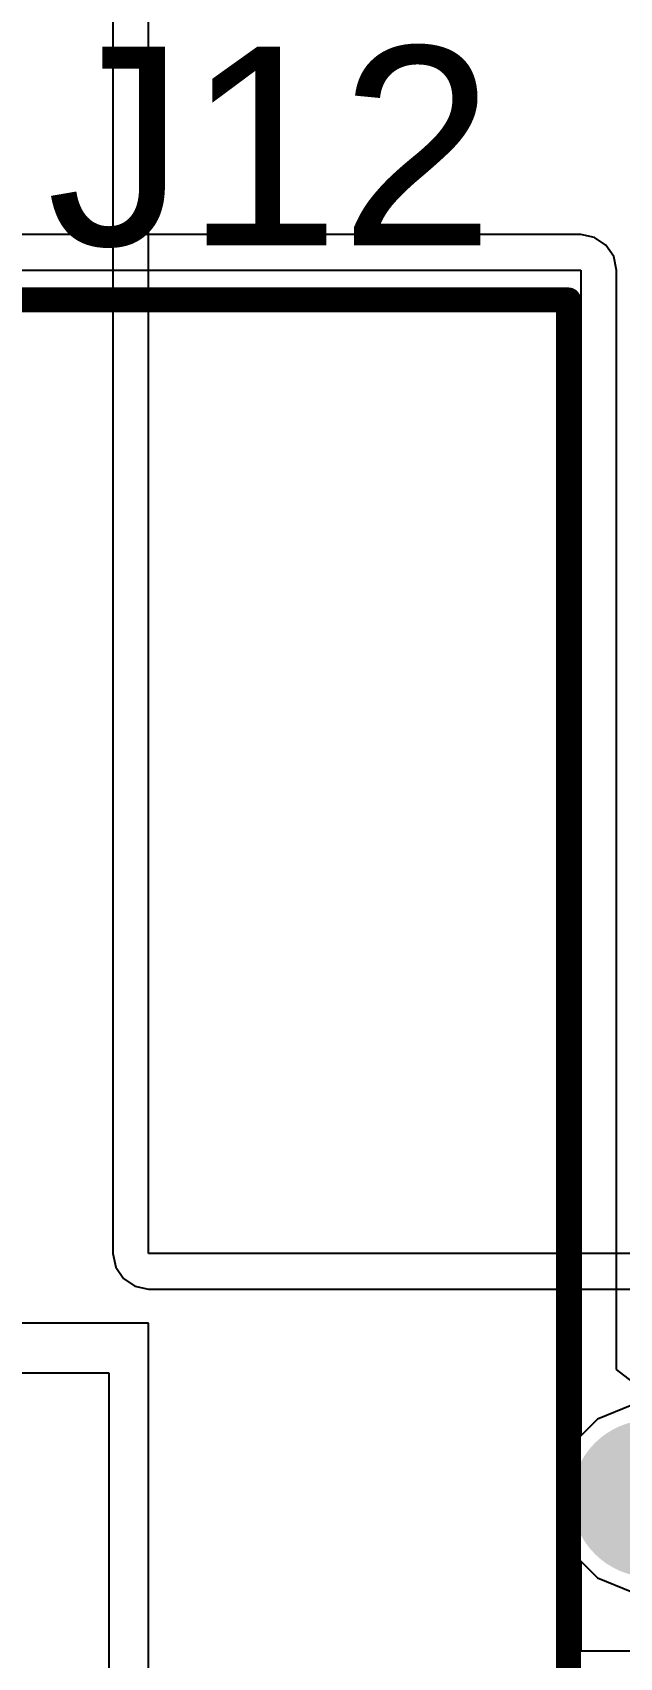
# Model space of a CAD drawing. Header units: millimetres. Extents: x -3 to 175, y -4 to 177.
# Drawn here: x 6.95 to 9.95, y 103.4 to 111.7 of the extents above; entities that cross this region are included whole.
import ezdxf

# ---------------------------------------------------------------- set-up
doc = ezdxf.new("R2010")
doc.units = ezdxf.units.MM
for name, color, linetype in [('BottomLayer', 5, 'Continuous'), ('BottomSolder', 6, 'Continuous'), ('TopLayer', 1, 'Continuous'), ('TopOverlay', 2, 'Continuous'), ('TopSolder', 216, 'Continuous')]:
    doc.layers.add(name, color=color, linetype=linetype)
doc.styles.add('Arial', font='', dxfattribs={"height": 0.2})
doc.styles.get('Arial').set_extended_font_data('Arial')

# ---------------------------------------------------------------- blocks, each defined once
blk = doc.blocks.new('DB128L_5_08_2P_BK_S_109')
at = {"layer": 'TopOverlay', "const_width": 0.127}
for points in [[(-5.1308, -5.08), (-5.1308, 5.1308)], [(5.1308, 5.1308), (-5.1308, 5.1308)]]:
    blk.add_lwpolyline(points, dxfattribs=at)
at = {"layer": 'TopOverlay', "const_width": 0.0635}
blk.add_lwpolyline([(-5.16255, 5.1308, 1), (-5.09905, 5.1308, 1)], format="xyb", close=True, dxfattribs=at)
blk.add_lwpolyline([(-5.16255, 5.1308, 1), (-5.09905, 5.1308, 1)], format="xyb", close=True, dxfattribs=at)

msp = doc.modelspace()

# ---------------------------------------------------------------- hatches: boundary and pattern name
at = {"layer": 'BottomLayer'}
h = msp.add_hatch(color=5, dxfattribs=at)
edge = h.paths.add_edge_path()
edge.add_arc((10.1092, 104.20820154), 0.2999994, 0, 360)
at = {"layer": 'BottomSolder'}
h = msp.add_hatch(color=6, dxfattribs=at)
edge = h.paths.add_edge_path()
edge.add_arc((10.1092, 104.20820154), 0.4015993999999999, 0, 360)
at = {"layer": 'TopLayer'}
h = msp.add_hatch(color=1, dxfattribs=at)
edge = h.paths.add_edge_path()
edge.add_arc((10.1092, 104.20820154), 0.2999994, 0, 360)
at = {"layer": 'TopSolder'}
h = msp.add_hatch(color=216, dxfattribs=at)
edge = h.paths.add_edge_path()
edge.add_arc((10.1092, 104.20820154), 0.4015993999999999, 0, 360)

# ---------------------------------------------------------------- linework, layer by layer
at = {"layer": 'BottomLayer'}
for p, q in [((7.362517659999999, 112.72519746), (7.362517659999999, 105.4608)), ((7.543799999999999, 105.4608), (7.543799999999999, 112.7252)), ((7.362517659999999, 105.4608), (7.37631748, 105.39142752)), ((11.19493062, 105.4608), (7.543799999999999, 105.4608)), ((7.37631748, 105.39142752), (7.41561382, 105.33261382)), ((7.41561382, 105.33261382), (7.47442752, 105.29331748)), ((7.47442752, 105.29331748), (7.543799999999999, 105.27951766)), ((7.543799999999999, 105.27951766), (11.19493062, 105.27951766)), ((10.01416082, 104.68600094), (9.838547759999999, 104.61326042)), ((9.838547759999999, 104.61326042), (9.704141120000001, 104.47885378)), ((9.704141120000001, 104.47885378), (9.6314006, 104.30324072)), ((9.6314006, 104.30324072), (9.6314006, 104.11316236)), ((9.6314006, 104.11316236), (9.704141120000001, 103.9375493)), ((9.704141120000001, 103.9375493), (9.838547759999999, 103.80314266)), ((9.838547759999999, 103.80314266), (10.01416082, 103.73040214))]:
    msp.add_line(p, q, dxfattribs=at)
at = {"layer": 'TopLayer'}
for p, q in [((9.7536, 110.67128234), (-2.81443176, 110.67128234)), ((9.822972479999999, 110.65748252), (9.7536, 110.67128234)), ((9.88178618, 110.61818618), (9.822972479999999, 110.65748252)), ((9.921082519999999, 110.55937248), (9.88178618, 110.61818618)), ((9.93488234, 110.49), (9.921082519999999, 110.55937248)), ((-2.81443176, 110.49), (9.7536, 110.49)), ((9.7536, 110.49), (9.7536, 104.52831266)), ((9.93488234, 104.86710294), (9.93488234, 110.49)), ((7.543799999999999, 105.1052), (-2.81443176, 105.1052)), ((7.543799999999999, 103.07668234), (7.543799999999999, 105.1052)), ((-2.81443176, 104.8512), (7.340599999999999, 104.8512)), ((7.340599999999999, 104.8512), (7.340599999999999, 102.8954)), ((10.0391595, 104.78786002), (9.93488234, 104.86710294)), ((9.704141120000001, 104.47885378), (9.6314006, 104.30324072)), ((9.7536, 104.52831266), (9.704141120000001, 104.47885378)), ((9.6314006, 104.30324072), (9.6314006, 104.11316236)), ((9.6314006, 104.11316236), (9.704141120000001, 103.9375493)), ((9.704141120000001, 103.9375493), (9.7536, 103.88809042)), ((9.7536, 103.88809042), (9.7536, 103.4288)), ((9.7536, 103.4288), (11.46424936, 103.4288))]:
    msp.add_line(p, q, dxfattribs=at)

# ---------------------------------------------------------------- block references
at = {"rotation": 270}
msp.add_blockref('DB128L_5_08_2P_BK_S_109', (4.55944986, 105.2068), dxfattribs=at)

# ---------------------------------------------------------------- texts
at = {"layer": 'TopOverlay', "style": 'Arial'}
msp.add_text('J12', height=1.016, dxfattribs=at).set_placement((7.023661339999999, 110.6171651))

doc.saveas('drawing.dxf')
